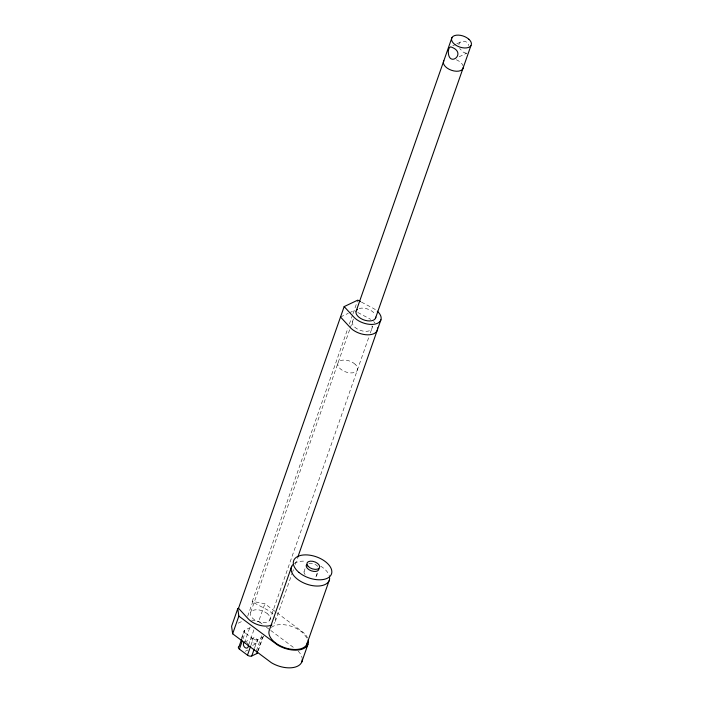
<?xml version="1.0" encoding="UTF-8"?>
<svg xmlns="http://www.w3.org/2000/svg" width="703" height="703" viewBox="0 0 703 703"><rect width="100%" height="100%" fill="white"/><g stroke="black" fill="none" stroke-linecap="round" stroke-linejoin="round"><path stroke-width="0.53" stroke-dasharray="3.52 2.64" d="M458.76 44.711C459.876 39.649 468.312 40.247 468.664 45.572M272.878 614.097A15.668 8.744 19.3 0 0 266.947 609.668L252.105 601.821L347.932 328.169M349.391 324.021L352.651 314.698M353.02 313.661L357.748 300.146M247.684 616.206L252.852 601.469L264.864 603.754L276.059 612.12M241.604 637.972L244.09 630.872M250.743 612.172L349.901 329.004M350.261 327.993L353.407 319.004M241.604 639.282L244.802 630.152L249.714 627.814A3.392 1.889 19.3 0 1 251.516 627.586M242.957 638.992L245.083 632.902A3.339 1.863 19.3 0 1 244.802 630.152M244.389 643.025L249.714 627.814M248.634 644.888L253.959 629.677M262.114 624.018L258.669 621.443L264.864 603.754M251.033 645.029L253.168 638.939L245.083 632.902M254.627 647.85L257.465 639.73L262.483 637.349A3.401 1.898 19.3 0 0 263.256 636.092M256.437 650.714L261.762 635.503M257.509 651.549L262.483 637.349M258.238 650.793L263.212 636.602M269.732 620.222L368.89 337.053M370.314 333.002L372.722 326.104M275.286 621.461L292.351 572.743M292.712 571.706L293.441 569.632M295.251 564.447L297.431 558.226M304.109 571.434L305.04 568.753M316.666 575.748L317.598 573.068M452.811 45.748L455.746 44.359M456.73 43.894L460.65 42.031M459.121 56.785L467.02 53.033M340.516 317L348.284 313.31M349.25 312.853L354.11 310.55L356.887 312.018M252.105 601.821L252.852 601.469M238.176 623.183L242.886 620.942M244.653 642.129L253.765 637.797M252.614 645.389L256.261 643.658A3.19 2.302 64.6 0 0 256.252 638.552A3.19 2.302 64.6 0 0 252.518 639.976A3.19 2.302 64.6 0 0 256.261 643.658M245.268 651.286L248.001 649.985M251.665 620.108L258.669 621.443M466.282 53.34L463.084 52.048L459.648 48.437M361.456 302.105L372.59 307.984A15.668 8.744 19.3 0 1 375.894 310.049M357.818 312.51L368.943 318.389A15.668 8.744 19.3 0 1 370.666 319.373M276.92 612.761L303.617 632.691A21.116 11.775 19.3 0 1 307.598 638.016M266.419 627.225L269.864 629.8M270.725 630.442L294.838 648.447M371.966 325.893A10.36 5.773 19.3 0 1 360.49 330.428A10.36 5.773 19.3 0 1 353.846 319.733M271.376 627.419A20.053 11.186 19.3 0 1 290.506 626.048A20.053 11.186 19.3 0 1 306.745 638.254M294.258 563.472A20.053 11.186 19.3 0 1 305.225 561.187M320.735 566.187A20.053 11.186 19.3 0 1 329.663 577.963M308.951 563.331A6.643 3.7 19.3 0 1 317.826 566.39M298.169 651.11A21.116 11.775 19.3 0 1 302.272 659.449M245.901 642.111A3.19 2.302 64.6 0 1 246.542 642.401M247.14 642.885A3.19 2.302 64.6 0 1 248.054 644.238M274.671 616.628A15.668 8.744 19.3 0 1 274.073 623.438M373.662 321.605A15.668 8.744 19.3 0 1 374.884 322.826M359.171 308.52A10.36 5.773 19.3 0 1 371.254 310.708L373.24 312.176A10.36 5.773 19.3 0 1 374.725 313.81M257.465 639.73A3.172 1.766 19.3 0 1 253.168 638.939M316.403 573.701A6.643 3.7 19.3 0 1 314.004 577.602M305.128 574.553A6.643 3.7 19.3 0 1 305.524 569.966M456.344 59.79A10.36 5.773 19.3 0 1 458.699 61.003L460.685 62.47A10.36 5.773 19.3 0 1 463.057 65.783M355.041 364.154L353.047 362.678A10.36 5.773 19.3 0 0 337.809 363.398A10.36 5.773 19.3 0 0 350.656 372.915A10.36 5.773 19.3 0 0 355.041 364.154M267.597 613.851L265.602 612.383A10.36 5.773 19.3 0 0 250.365 613.104A10.36 5.773 19.3 0 0 263.212 622.621A10.36 5.773 19.3 0 0 267.597 613.851"/><path stroke-width="1.05" d="M360.534 301.613L357.748 300.146L344.162 306.596L238.519 608.28L237.772 608.631L231.577 626.311L232.649 633.798L271.402 662.736A21.116 11.775 19.3 0 0 291.912 667.718A21.116 11.775 19.3 0 0 302.272 659.449M232.649 633.798L238.844 616.118L237.772 608.631M356.386 310.489L451.976 37.523M239.117 646.373L241.604 639.282M257.509 652.05A3.401 1.898 19.3 0 1 256.797 653.579L251.779 655.961A3.172 1.766 19.3 0 1 247.482 655.17L239.398 649.133L242.245 641.022M247.482 655.17L250.681 646.039M251.779 655.961L254.266 648.86M256.797 653.579L257.509 651.549M375.376 318.538L470.966 45.572M291.719 566.337L269.495 629.8A20.053 11.186 19.3 0 0 284.987 647.779A20.053 11.186 19.3 0 0 307.387 642.419M297.791 557.198L380.929 319.786M306.833 644.291L329.057 580.836M301.719 662.173L307.905 644.493M238.844 616.118L277.597 645.046A21.116 11.775 19.3 0 0 299.469 649.844A21.116 11.775 19.3 0 0 308.222 639.792M344.162 306.596L353.706 316.956A15.668 8.744 19.3 0 0 375.455 323.995A15.668 8.744 19.3 0 0 377.3 311.201M340.516 317L350.059 327.361A15.668 8.744 19.3 0 0 367.511 334.83A15.668 8.744 19.3 0 0 377.493 327.862M238.519 608.28L248.054 618.64A15.668 8.744 19.3 0 0 271.938 624.932M329.663 577.963A20.053 11.186 19.3 0 1 306.376 584.035A20.053 11.186 19.3 0 1 292.835 564.685M318.934 568.525A6.643 3.7 19.3 0 1 311.411 570.862A6.643 3.7 19.3 0 1 306.807 564.351M248.3 645.02A3.19 2.302 64.6 0 1 246.753 648.087A3.19 2.302 64.6 0 1 243.642 645.626A3.19 2.302 64.6 0 1 244.653 642.129M239.398 649.133A3.339 1.863 19.3 0 1 238.669 646.69M375.833 317.106A10.36 5.773 19.3 0 1 362.862 319.54A10.36 5.773 19.3 0 1 357.493 309.329M463.277 67.4A10.36 5.773 19.3 0 1 451.572 70.318A10.36 5.773 19.3 0 1 443.83 60.792M448.303 50.484C447.679 69.369 468.55 52.663 450.614 46.837L449.208 47.901L448.303 50.484M468.831 39.21L466.845 37.734A10.36 5.773 19.3 0 0 451.598 38.454A10.36 5.773 19.3 0 0 464.446 47.971A10.36 5.773 19.3 0 0 468.831 39.21M308.037 566.231A6.643 3.7 19.3 0 0 319.065 568.261A6.643 3.7 19.3 0 0 312.791 561.31A6.643 3.7 19.3 0 0 308.037 566.231M299.056 572.506A20.053 11.186 19.3 0 0 331.236 574.597A20.053 11.186 19.3 0 0 307.413 554.939A20.053 11.186 19.3 0 0 299.056 572.506"/></g></svg>
